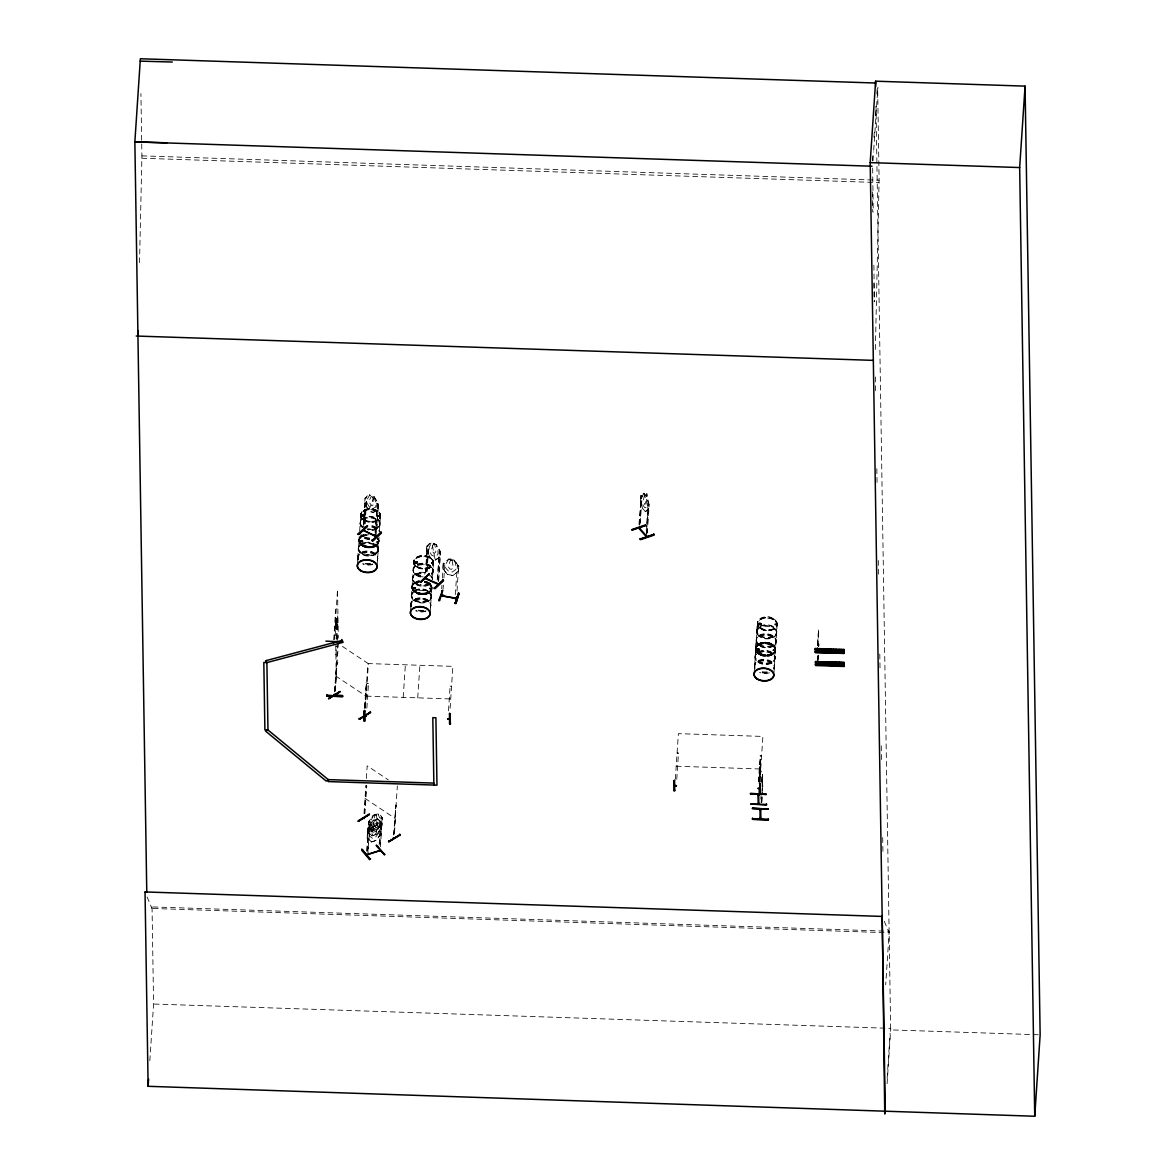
<?xml version="1.0" encoding="UTF-8"?>
<svg xmlns="http://www.w3.org/2000/svg" width="1175" height="1175" viewBox="0 0 1175 1175"><rect width="100%" height="100%" fill="white"/><g stroke="black" fill="none" stroke-linecap="round" stroke-linejoin="round"><path stroke-width="0.75" stroke-dasharray="5 3.75" d="M762.223 781.493L762.413 774.516L762.575 778.012M370.933 831.812L372.137 831.65L374.458 827.685C375.501 832.59 380.318 829.271 375.324 826.671L377.983 822.015L374.634 826.157C373.253 821.619 369.317 824.659 373.753 827.215L371.036 831.871M760.122 762.531L760.284 761.708M760.254 770.683L760.989 771.623L760.431 770.683M369.023 546.816L374.002 546.39L378.688 542.556M411.867 587.118L414.937 591.833L422.075 593.61M765.748 655.121L760.695 654.431L756.979 651.963M818.549 629.976L817.286 648.262M818.476 646.588L818.667 643.65L818.946 645.516M358.125 555.731L357.905 557.053L358.228 548.725L359.609 545.376M378.438 549.268L377.939 547.256L377.88 551.677A9.87 6.286 3.8 0 1 361.386 554.042A9.87 6.286 3.8 0 1 365.645 543.658A9.87 6.286 3.8 0 1 377.851 551.765L378.188 550.047L377.704 557.89M379.804 525.475L379.716 521.832M430.417 607.211L430.388 603.127L430.74 604.699M432.738 572.622L433.178 570.507M757.067 633.281L756.685 631.445M139.517 262.745L141.911 155.864L140.927 93.559M359.638 531.35L360.123 523.697M367.569 529.308A10.032 6.389 3.8 0 0 380.039 522.978L380.436 515.487M430.711 604.567L431.254 596.9L430.931 598.516A9.87 6.286 3.8 0 1 414.452 600.88A9.87 6.286 3.8 0 1 418.697 590.496A9.87 6.286 3.8 0 1 430.902 598.604L431.107 594.447M755.745 662.685L754.629 665.432L755.158 657.721M755.231 656.443L756.245 641.007M756.509 642.373L756.847 632.018M774.413 666.122L774.913 658.426M875.36 349.43L879.106 180.201L877.652 88.58M818.285 636.674L818.755 629.976M818.725 632.855L817.903 645.516M818.769 644.164L818.755 645.075M759.711 778.467L759.77 766.688L759.652 775.236M760.739 763.163C759.182 798.75 761.635 735.021 760.24 769.977M335.756 629.227L336.168 621.913L337.049 621.942L336.637 629.257L335.756 629.227L335.888 624.557L336.77 624.586L336.637 629.257M336.77 624.586L335.697 625.834L336.123 618.564L336.99 618.593L336.858 623.205L335.977 623.176L336.123 618.564M336.579 625.864L336.99 618.593M336.388 635.837L336.27 639.068L336.388 635.837L337.269 635.866L337.181 639.2M337.093 640.727L337.269 635.866M760.005 767.26L759.917 771.49L760.666 762.81M762.237 786.472L762.399 778.012M762.09 781.052L762.399 777.938M762.061 783.079L762.531 777.6M422.075 593.786L427.068 593.243L431.754 589.409M817.609 659.513L817.844 655.856M817.712 661.334L818.064 655.87M884.305 921.332L889.137 932.774L151.942 908.437L152.045 906.909L889.24 931.246L885.671 984.812M149.827 1060.702L153.587 1004.023L152.045 906.909M333.715 639.729L335.683 609.179M334.258 639.743L337.548 589.395L338.312 638.069M336.226 638.348L337.915 613.012M335.903 654.857L336.505 645.809M336.975 638.568L338.062 622.28M334.552 691.825L337.724 643.312M334.684 690.988L337.078 662.201L336.535 663.097M334.948 690.768L336.799 662.862L335.448 691.106M335.228 691.018L338.4 643.327M357.479 563.736L357.787 558.213M358.537 547.976L359.3 536.373M360.754 514.841L360.196 522.449M362.62 514.665L362.194 515.663L364.206 515.487M362.37 540.764L360.681 540.647M363.457 525.284L365.19 498.112C367.511 499.39 363.721 496.364 369.861 495.042M363.751 525.005L365.557 497.862M364.764 524.035L366.35 498.376M365.072 523.756L366.747 498.42M375.075 532.525L377.087 503.311M375.251 534.052L377.293 503.282L378.497 503.84L376.69 530.982M364.456 707.218L366.468 682.572L365.352 707.335M376.147 534.889L378.188 504.119L374.267 496.937L369.699 494.969M364.735 708.731L366.468 682.572M378.335 504.134C380.289 509.877 373.121 515.208 368.671 510.464L364.603 503.252L365.043 497.994L369.802 494.866L367.276 499.213L367.011 503.091L369.67 507.482L372.563 508.804L375.677 507.086L375.927 503.208L374.091 497.128L369.758 495.13M364.97 707.57L367.907 663.361L340.735 645.31M365.44 708.128L368.377 663.581L452.874 666.357L449.937 710.919M366.864 708.187L368.495 683.424L367.055 683.365L368.495 683.424M377.204 564.397L377.586 559.036M379.026 537.019L378.306 548.901M379.363 532.011L379.892 524.432M364 813.526L365.866 785.62L366.747 785.723L364.896 813.629M366.336 778.496L367.173 765.821L388.293 779.862M364.514 813.864L366.248 785.385M380.95 833.721L376.103 840.477L371.447 841.99L367.114 838.216L367.599 833.046M381.478 827.641L376.632 834.397L371.976 835.91L367.643 832.135C366.115 825.261 374.223 822.265 374.84 815.538L376.441 815.142M367.731 832.238L368.553 821.898L373.342 815.244L377.998 813.732C386.604 817.565 381.978 829.491 376.485 834.177L371.976 835.91M366.762 850.935L368.686 821.986L369.934 821.575L368.039 854.475M367.041 851.258L368.553 821.898L373.43 815.347L377.998 813.732M367.878 852.345L369.934 821.575M376.353 815.053L377.439 821.222L375.78 823.734L374.267 824.218L372.945 822.691L372.916 820.312L368.069 827.068L372.402 830.842L377.058 829.315L381.904 822.559L377.572 818.799L372.916 820.312M379.114 845.148L381.067 817.594M379.496 843.65L380.906 818.006M371.447 841.99L376.029 840.36L380.803 833.721L381.376 828.654L377.043 824.879L372.387 826.392L367.452 833.046L367.114 838.216M380.347 844.752L382.095 817.492L380.509 846.867M393.566 834.97L395.916 805.095L394.447 835.072M393.948 834.735L395.916 805.095M394.183 833.574L397.356 785.884M403.201 697.363L405.375 664.8M410.545 610.589L410.883 605.184M411.206 606.711L411.47 596.21M432.87 572.313L431.812 574.046A10.032 6.389 3.8 0 0 426.422 564.632A10.032 6.389 3.8 0 0 413.203 569.082L413.806 561.679M413.688 588.425L413.703 587.412L414.29 588.322M416.493 563.06L415.304 561.944M414.746 588.748L414.981 587.236M416.449 563.133L417.257 561.973M415.7 562.693L417.037 561.856M426.936 545.832L431.842 542.571L435.235 560.181C425.526 561.768 426.466 533.92 426.598 551.002L430.711 558.154L435.235 560.181L440.14 556.906L440.228 551.809L436.189 544.774L431.798 542.821L429.301 546.933L429.037 550.811L431.724 555.173L434.647 556.465L437.79 554.717C439.538 548.093 431.137 536.534 440.478 551.736M425.438 573.033L427.245 545.89C429.374 547.051 425.849 544.098 431.901 542.732L436.366 544.583M425.732 572.754L427.538 545.597M417.727 697.847L419.886 665.27M426.775 571.755L428.434 546.111M427.068 571.476L428.743 546.14M430.535 588.969L429.683 588.102L430.138 588.837M432.385 562.575C431.137 564.925 431.181 560.842 432.121 563.236M430.27 611.235L430.652 605.889M431.798 587.955L431.357 595.754M432.943 571.329L432.415 578.849A9.87 6.286 3.8 0 0 431.049 575.662M433.502 562.34L433.032 570.095M437.203 580.142L439.421 550.899L437.497 579.848M439.186 551.325L440.331 551.721L438.157 584.298M438.701 580.391L440.625 551.442L438.995 550.869M441.683 588.822L441.918 585.209M442.402 577.968L443.474 563.148L444.87 563.383L443.915 577.865M443.078 589.057L443.43 585.106M455.254 594.756L457.369 565.924M448.512 710.86L450.128 686.097L451.553 686.508L450.128 686.097M457.002 591.025L458.676 565.689L457.339 565.939M640.786 495.277L640.375 500.55L642.637 508.672L645.369 511.727L648.556 509.524C649.202 502.724 645.06 478.666 647.072 506.748L645.104 507.835L643.342 505.867L641.8 500.844M638.965 524.403L641.359 495.292L642.093 496.1L640.169 525.063M639.435 524.241L641.359 495.292M639.685 525.21L641.418 495.791M646.25 530.615L646.602 525.181M646.735 523.374L647.998 503.634M646.367 535.873L646.837 528.633M646.955 526.826L648.057 503.458M646.852 533.23L647.102 529.617M647.572 522.376L648.776 504.281L646.397 496.232L643.812 493.133L640.639 495.336L642.093 496.1M647.322 533.068L649.246 504.119L648.527 503.297M675.331 779.231L678.386 733.641L762.883 736.431L759.828 782.021M676.756 779.289L678.489 753.131L677.064 753.087L678.489 753.131M755.261 656.355L756.245 641.227M756.95 630.784L757.434 623.235M754.218 672.115L754.761 664.242M754.658 665.344L755.158 657.809M756.362 639.729L756.862 632.238M756.964 630.74L757.478 623.205M760.181 624.322L759.065 623.323M757.508 650.083L757.273 649.07L758.448 648.879M760.225 623.044L759.153 623.102L759.402 624.571M759.491 649.217L758.462 648.615L759.079 649.863M760.548 624.512L760.798 623.514M758.933 649.07L758.991 650.01M758.389 781.977L760.137 755.819L761.562 756.215L760.137 755.819M760.504 759.726L759.74 774.692L759.99 773.84M758.962 781.61L760.107 761.518M759.505 781.625L760.68 759.74M760.254 781.566L760.974 770.712M761.811 782.007L762.237 776.308M760.798 799.088L761.047 795.475M761.885 781.889L762.413 774.516L762.531 776.499M761.106 802.731L761.694 795.402M762.311 784.636L762.795 776.484L762.061 779.774M761.767 801.761L762.369 792.714M762.487 790.893L762.296 785.443L761.767 802.672M773.121 650.274L773.943 649.423L774.413 650.583M775.103 623.94L775.515 624.924M772.959 650.289L773.517 649.525L774.09 650.377M775.706 624.028L775.206 624.748M773.943 672.761L774.31 667.503M776.616 632.855L775.955 642.828M777.16 623.852L776.719 631.562M818.696 646.588L818.667 643.65M872.393 160.799L872.878 153.572M873.965 137.299L874.435 130.072M875.404 115.62L876.007 106.573M876.844 93.927L877.196 88.507M872.996 160.857L873.598 151.883M873.715 150.092L877.887 87.273M887.14 1078.136L890.107 1033.28M887.096 1083.717L890.782 1028.36L153.587 1004.023M817.683 645.516L818.27 633.531M817.771 660.247L818.123 655.239M817.991 660.247L818.343 655.253M369.009 546.977L363.971 546.067L359.197 541.998M760.166 764.984L760.475 761.708M762.061 778.129L762.575 774.707M760.137 763.353L760.68 759.917M358.272 548.842L358.698 546.786M430.887 605.272L430.344 607.504A9.87 6.286 3.8 0 0 420.65 599.353A9.87 6.286 3.8 0 0 411.25 606.961M335.697 625.834L335.888 624.557M335.977 623.176L336.168 621.913M336.858 623.205L337.049 621.942M376.734 503.208L378.188 504.119M762.59 774.516L762.252 777.38L762.795 776.484M359.139 538.943C357.758 542.806 360.608 533.876 363.809 534.742A9.914 6.301 3.8 0 0 359.991 542.791A9.914 6.301 3.8 0 0 372.402 546.463A9.914 6.301 3.8 0 0 378.453 539.09M364.118 515.311L362.634 515.854M364.206 515.135L363.618 516.236M360.431 540.676L361.43 540.706M362.414 540.926L361.915 541.851M377.895 516.163L379.54 516.207L378.658 516.354M379.011 540.897C377.821 550.194 359.947 549.503 358.816 540.28M377.498 560.196L377.454 556.583M413.879 560.123C412.366 569.684 429.521 571.755 433.413 564.191C435.073 554.101 415.113 552.147 413.585 561.826M413.585 567.731L413.38 571.799M415.245 562.502L415.744 561.591M431.724 589.762C425.1 602.599 399.265 586.163 419.284 581.023M411.882 587.441L413.189 584.239M413.571 587.706L414.041 587.206A1.542 0.969 3.8 0 0 413.424 588.793A1.542 0.969 3.8 0 0 415.979 588.44A1.542 0.969 3.8 0 0 414.085 587.177C410.868 590.026 419.578 587.808 413.776 587.192M415.318 588.484L415.186 587.338M429.257 588.631L430.388 587.941M756.671 631.445L757.243 629.198M760.812 624.087L759.138 624.101M760.783 624.248L760.93 623.499M757.214 649.643C757.464 647.601 755.907 650.744 758.183 650.436M757.155 649.055L757.258 649.804M774.824 624.16L775.427 624.366M775.97 624.366L775.162 623.954M775.735 649.261C774.545 658.573 756.671 657.883 755.54 648.644M773.782 661.143C775.632 660.526 774.766 654.475 775.001 657.133L776.014 641.785L775.706 643.415A9.87 6.286 3.8 0 1 759.226 645.78A9.87 6.286 3.8 0 1 763.471 635.396A9.87 6.286 3.8 0 1 775.676 643.503L775.75 643.195M774.325 667.415L774.046 668.81M776.322 634.294L776.308 634.427A9.87 6.286 3.8 0 1 759.814 636.791A9.87 6.286 3.8 0 1 764.073 626.407A9.87 6.286 3.8 0 1 776.278 634.515L776.484 630.358M360.284 521.421L361.357 519.702M413.336 568.259L414.393 566.526M755.305 655.4L756.348 653.697M776.543 633.839L775.441 635.602L776.499 634.001A10.032 6.389 3.8 0 0 764.058 625.776A10.032 6.389 3.8 0 0 759.74 636.336A10.032 6.389 3.8 0 0 776.455 634.015M775.941 642.828L775.926 642.872A10.032 6.389 3.8 0 0 763.471 634.764A10.032 6.389 3.8 0 0 759.153 645.325A10.032 6.389 3.8 0 0 775.867 643.004L774.913 644.488M759.535 778.643L759.476 775.221M359.095 538.943L361.724 536.094L366.189 534.537A9.87 6.286 3.8 0 0 359.668 542.542A9.87 6.286 3.8 0 0 373.151 546.537A9.87 6.286 3.8 0 0 377.395 537.827M775.412 650.921C776.117 655.415 760.812 655.65 768.318 655.298M430.344 607.46L430.491 607.152A10.032 6.389 3.8 0 0 420.694 598.736A10.032 6.389 3.8 0 0 411.133 606.462L410.707 604.684M647.822 503.076L648.776 504.281M360.505 520.966L360.446 525.21M431.152 598.016L431.078 598.163A10.032 6.389 3.8 0 0 418.697 589.879A10.032 6.389 3.8 0 0 414.378 600.425A10.032 6.389 3.8 0 0 431.093 598.119L430.109 599.617M442.96 568.671L447.719 574.604M448.688 559.109L445.868 564.029L445.604 567.892L448.762 571.535L452.155 572.093L455.782 569.596C456.532 564.778 455.107 557.626 448.688 559.109L443.122 563.515L442.784 568.685L447.631 574.722L452.889 575.603L458.456 571.197L458.793 566.027L453.947 559.99M452.14 560.504L453.315 567.569L451.523 569.288L449.834 569.008L448.233 566.717L450.436 560.225M447.748 574.487L452.918 575.486L458.279 571.123M458.573 566.042L457.281 565.454M644.546 495.028L643.21 500.697L644.855 504.707L646 501.387L644.693 494.983M376 820.223L374.502 820.708L372.739 825.599L372.593 827.861L373.929 829.388L377.102 826.392L375.927 820.121M375.471 826.304L373.885 826.686L372.137 831.577L371.976 833.853L373.312 835.381M374.179 497.025L368.671 510.464L373.077 512.359L377.748 509.289M373.415 815.347L370.815 821.163L370.551 825.041L373.371 827.127L376.382 826.143L379.569 822.103L379.819 818.226L377.924 813.878L382.183 817.594L380.759 817.918M642.049 496.966L643.856 493.309L640.713 495.483M433.237 544.157L431.313 550.164L434.133 553.484L435.69 552.118L435.837 549.856L434.706 544.803L433.34 544.069M377.939 551.413L378.027 551.31A10.032 6.389 3.8 0 0 365.631 543.026A10.032 6.389 3.8 0 0 361.312 553.587A10.032 6.389 3.8 0 0 378.027 551.266L377.058 552.779M412.895 576.969L412.66 578.291L413.174 570.492M755.334 655.298L755.408 658.999M361.827 511.786C356.377 521.068 374.326 525.21 379.378 518.865C384.695 509.7 366.938 505.353 361.812 511.727M362.223 514.9L361.915 515.957L363.692 516.148M378.791 516.559L378.438 515.59L378.982 516.545M359.036 554.292L357.641 557.67L358.155 559.858M379.775 525.622L378.776 527.134M415.407 561.797L415.759 562.634M413.806 575.515L412.396 578.908L412.88 580.92A10.032 6.389 3.8 0 0 429.653 584.269M431.842 563.222L431.431 562.575L432.048 563.398M412.689 592.156L411.294 595.534L411.691 597.443M430.226 588.396L429.888 588.117M430.873 588.954L430.123 588.102M757.038 629.624L758.066 628.052M760.724 623.969L759.887 623.044M756.45 638.613L757.464 637.041M757.361 648.938L757.728 649.775M773.605 649.481L773.047 650.436L774.487 650.318M773.737 661.217L774.78 659.601A10.032 6.389 3.8 0 0 762.369 651.405A10.032 6.389 3.8 0 0 758.037 661.951A10.032 6.389 3.8 0 0 774.766 659.63M411.72 593.654L411.558 594.917L412.572 579.481M411.162 602.613L412.087 601.189M360.093 537.372L361.724 536.05M413.159 584.225L416.846 581.948M374.81 834.882L376.485 832.385L375.398 826.201M367.54 833.148L372.475 826.495L377.043 824.879M372.402 830.842L376.911 829.109L381.992 822.662M435.264 559.917L440.038 556.994M361.797 515.149L362.678 514.738M360.108 540.764L360.989 540.353A1.542 0.969 3.8 0 1 362.928 541.602A1.542 0.969 3.8 0 1 360.358 541.954A1.542 0.969 3.8 0 1 361.019 540.338M414.863 561.988L415.671 561.518M372.622 497.143L371.183 496.467L369.42 500.197L369.258 502.474L372.049 505.823L373.591 504.472L372.725 497.054M374.267 496.937L378.497 503.84M363.927 515.781L363.398 514.694M379.628 516.222L378.291 516.045M378.409 516.045L379.011 515.517M361.474 541.499L362.385 541.073L361.43 540.25M377.366 542.013L377.557 541.293M431.739 562.884L431.21 562.634M432.15 562.781L431.489 562.707M429.712 588.352L430.696 588.895M429.742 588.939L430.52 588.087M430.74 589.072L430.814 588.293M759.123 623.132L758.507 624.101L759.887 624.821M776.19 624.703L774.883 624.938M757.346 649.349L758.977 649.408L758.418 650.274M645.339 511.551L648.321 509.436M336.799 662.862L337.298 663.214M366.967 682.925L366.086 682.807M396.43 805.433L395.534 805.33M363.442 510.464L367.907 508.966A9.87 6.286 3.8 0 1 380.142 517.088A9.87 6.286 3.8 0 1 363.692 519.365A9.87 6.286 3.8 0 1 367.951 508.981M377.63 542.042L376.529 542.013M415.524 562.091L417.11 562.414M416.993 562.634L416.229 562.722M428.728 567.951L430.784 566.996M413.82 587.706L415.304 587.882M415.289 588.249L413.997 588.322M760.342 624.601C761.238 621.883 761.841 625.438 759.608 624.571M757.155 648.85L757.713 648.717A1.542 0.969 3.8 0 1 759.652 649.966A1.542 0.969 3.8 0 1 757.097 650.318A1.542 0.969 3.8 0 1 757.757 648.703M758.962 649.775L757.669 649.834M640.537 500.506L642.784 508.628L645.516 511.683M377.66 818.902L372.974 820.429L370.463 826.333L370.213 830.211L373.033 832.297L376.044 831.312L379.217 827.273L379.481 823.396L377.498 818.96M368.965 822.294L370.198 821.898M381.185 818.314L382.418 817.918M363.398 516.28L364.573 515.59L363.633 514.768M378.497 515.913L379.187 515.722M360.725 540.353L362.15 540.397M362.017 541.499L360.71 541.352M371.564 547.271L373.973 546.713M415.965 561.533L414.775 562.34L415.73 563.045M415.656 561.782L416.728 561.812M416.861 581.992L419.255 581.419A9.899 6.301 3.8 0 0 413.908 591.01A9.899 6.301 3.8 0 0 430.109 591.539A9.87 6.286 3.8 0 0 424.41 581.581L430.593 584.739L432.003 588.073M764.631 617.286C751.295 618.373 759.638 634.103 770.007 630.064C784.738 628.522 772.269 611.705 762.223 617.888M757.449 648.717L758.536 648.659M768.288 655.65L770.697 655.092M362.767 514.65L363.501 514.679M362.723 514.723A1.542 0.969 3.8 0 1 364.617 515.972A1.542 0.969 3.8 0 1 362.062 516.339A1.542 0.969 3.8 0 1 362.723 514.723L363.897 515.076M363.53 516.427L362.796 516.413M415.818 561.503L416.567 561.518M141.911 155.864L879.106 180.201M141.764 158.228L878.944 182.566M336.123 619.342L337.005 619.372M336.182 622.721L337.063 622.75M335.933 623.426L336.814 623.455M335.947 624.292L336.828 624.322M335.683 625.012L336.564 625.041M335.742 628.463L336.623 628.493M336.402 636.615L337.284 636.644M336.035 646.5L336.917 646.529M366.203 696.143L450.715 698.934M760.298 762.619L760.827 761.723M676.212 766.217L760.71 769.008M1038.318 1034.749L890.679 1029.888L876.007 106.514M368.083 521.494L370.683 521.788M360.74 541.925L362.693 541.66L361.988 540.324M415.847 563.251L417.448 562.884L416.89 561.723M775.338 647.91C773.062 643.562 767.422 642.417 762.928 642.901C758.888 640.492 754.174 652.052 755.863 646.896C759.858 639.832 774.575 641.021 775.706 649.628M757.904 650.186L759.197 650.201L759.402 649.114M448.659 559.227L453.917 560.108L458.764 566.13M450.407 560.328L452.111 560.607M443.357 563.486L444.767 563.721M762.384 629.139L764.808 629.859M768.112 643.122L770.536 643.841M366.38 547.109L360.24 543.966M362.678 516.192L362.091 515.238M363.574 519.688L365.66 520.775M416.64 566.541L418.726 567.613M360.975 541.822L360.534 540.515L360.769 541.719M335.565 675.889L365.733 695.938M365.014 798.398L395.182 818.446M774.325 619.298L775.941 620.679M772.621 644.913L774.252 646.309M428.992 583.006L430.608 584.386L428.992 583.02M413.835 588.558L413.453 587.706M377.572 819.048L381.758 822.662M372.387 826.392L369.846 832.311L369.596 836.189L372.416 838.274L375.427 837.305L378.6 833.266L378.864 829.388L376.955 825.041L381.229 828.742M368.216 826.98L372.49 830.681M367.79 832.047L371.961 835.645M367.261 838.127L371.432 841.741M756.935 652.301L755.922 650.363M643.694 493.368L646.353 496.32M757.64 625.085L758.668 626.657M430.637 584.401L431.695 586.031M379.231 512.329L380.303 513.916M377.748 541.455L377.513 542.307L376.235 541.925M364.705 503.164L368.759 510.376M754.879 668.237L754.761 667.929A10.032 6.389 3.8 0 1 764.352 660.262A10.032 6.389 3.8 0 1 774.163 668.619L774.178 664.962M432.209 577.821L432.606 579.495A10.032 6.389 3.8 0 0 431.152 576.132M433.355 560.739L433.707 562.487M378.614 539.134L378.982 541.264M432.708 568.568L433.208 570.507M147.11 896.995L151.942 908.437M412.792 580.788L412.895 580.964A10.032 6.389 3.8 0 1 424.983 573.415M358.022 559.55L358.037 559.594A10.032 6.389 3.8 0 1 367.628 551.883A10.032 6.389 3.8 0 1 377.439 560.255M379.98 523.066L379.98 523.11A10.032 6.389 3.8 0 0 365.733 517.279A10.032 6.389 3.8 0 0 363.046 527.502M872.452 191.863L872.761 212.029M873.906 283.483L874.2 301.799M875.39 376.955L875.625 391.627M876.844 468.707L877.079 483.38M878.298 560.46L878.533 575.148M879.796 654.049L880.046 670.572M881.25 745.817L881.485 760.489M882.704 837.569L882.968 854.078M335.374 621.972L335.639 638.319M335.756 645.589L336.241 675.904M872.672 168.069L873.231 212.043M873.906 265.168L874.376 301.813M762.839 785.473L762.854 786.383M429.507 584.709A9.87 6.286 3.8 0 1 412.954 581.346A9.87 6.286 3.8 0 1 424.909 574.032M429.507 575.221A10.032 6.389 3.8 0 1 432.15 578.173M419.313 581.419A9.87 6.286 3.8 0 0 413.938 590.922A9.87 6.286 3.8 0 0 430.094 591.451A9.899 6.301 3.8 0 0 424.41 581.64M431.489 585.738A9.87 6.286 3.8 0 1 424.645 593.213A9.87 6.286 3.8 0 1 412.484 588.367A9.87 6.286 3.8 0 1 419.343 580.891A9.855 6.272 3.8 0 0 413.982 590.408A9.855 6.272 3.8 0 0 430.109 590.937A9.855 6.272 3.8 0 0 424.439 581.082M426.833 581.757A9.87 6.286 3.8 0 1 430.476 584.181M423.191 576.91A10.032 6.389 3.8 0 1 413.203 569.082M429.595 583.211A9.87 6.286 3.8 0 1 420.107 584.518M417.712 583.813A9.87 6.286 3.8 0 1 413.967 575.104A9.87 6.286 3.8 0 1 427.406 573.238M420.591 577.043A9.87 6.286 3.8 0 1 413.747 568.582A9.87 6.286 3.8 0 1 427.127 565.483A9.87 6.286 3.8 0 1 431.651 574.472M429.683 583.799A10.032 6.389 3.8 0 1 412.866 580.377A10.032 6.389 3.8 0 1 425.012 572.959M420.621 576.147A10.032 6.389 3.8 0 1 413.673 567.569A10.032 6.389 3.8 0 1 427.259 564.411A10.032 6.389 3.8 0 1 431.842 573.547M420.694 575.53A9.87 6.286 3.8 0 1 413.85 567.084A9.87 6.286 3.8 0 1 427.23 563.971A9.87 6.286 3.8 0 1 431.739 572.974M428.86 582.844A9.841 6.257 3.8 0 1 427.7 592.376A9.841 6.257 3.8 0 1 413.13 589.409A9.841 6.257 3.8 0 1 419.357 580.92M425.776 611.264A9.87 6.286 3.8 0 1 415.906 610.941M425.893 610.838A10.032 6.389 3.8 0 1 415.862 610.501M419.255 582.227A9.87 6.286 3.8 0 0 413.879 591.73A9.87 6.286 3.8 0 0 430.035 592.259A9.87 6.286 3.8 0 0 424.351 582.389A9.841 6.257 3.8 0 1 430.461 591.803A9.841 6.257 3.8 0 1 415.025 592.582A9.841 6.257 3.8 0 1 416.905 582.8M424.395 581.919A9.914 6.301 3.8 0 1 430.094 591.833A9.914 6.301 3.8 0 1 413.879 591.304A9.914 6.301 3.8 0 1 419.269 581.757M423.499 610.31A9.87 6.286 3.8 0 1 416.009 609.428M411.353 605.463A9.87 6.286 3.8 0 1 420.753 597.855A9.87 6.286 3.8 0 1 430.403 606.094M423.514 610.927A10.032 6.389 3.8 0 1 415.891 610.045M411.162 606.006A10.032 6.389 3.8 0 1 420.723 598.266A10.032 6.389 3.8 0 1 430.52 606.638M769.449 672.79A9.87 6.286 3.8 0 1 759.579 672.452M754.923 668.487A9.87 6.286 3.8 0 1 764.323 660.879A9.87 6.286 3.8 0 1 773.973 669.118M767.143 672.908A10.032 6.389 3.8 0 1 759.535 672.027M767.172 671.836A9.87 6.286 3.8 0 1 759.682 670.954M755.026 666.974A9.87 6.286 3.8 0 1 764.426 659.366A9.87 6.286 3.8 0 1 774.075 667.606M767.187 672.452A10.032 6.389 3.8 0 1 759.564 671.557M754.835 667.518A10.032 6.389 3.8 0 1 764.382 659.792A10.032 6.389 3.8 0 1 774.193 668.164M369.493 539.472A9.87 6.286 3.8 0 1 360.901 536.05M371.858 527.193A9.87 6.286 3.8 0 1 377.895 530.322M369.537 539.061A10.032 6.389 3.8 0 1 360.813 535.58M371.932 526.576A10.032 6.389 3.8 0 1 379.084 531.32M361.401 526.591A10.032 6.389 3.8 0 1 367.334 517.411A10.032 6.389 3.8 0 1 380.054 524.006A10.032 6.389 3.8 0 1 367.54 529.763M369.596 537.974A9.87 6.286 3.8 0 1 361.004 534.537M371.961 525.68A9.87 6.286 3.8 0 1 378.996 530.366M361.503 527.061A9.87 6.286 3.8 0 1 366.527 518.175A9.87 6.286 3.8 0 1 379.687 523.418A9.87 6.286 3.8 0 1 370.096 530.498M369.567 538.591A10.032 6.389 3.8 0 1 360.843 535.11M362.311 527.443A10.032 6.389 3.8 0 1 364.368 526.503M371.961 526.106A10.032 6.389 3.8 0 1 379.114 530.865M363.192 526.914A9.87 6.286 3.8 0 1 365.836 516.853A9.87 6.286 3.8 0 1 379.907 522.464A9.87 6.286 3.8 0 1 367.643 528.691M372.71 564.411A9.87 6.286 3.8 0 1 362.855 564.088M358.199 560.123A9.87 6.286 3.8 0 1 367.599 552.514A9.87 6.286 3.8 0 1 377.248 560.739M372.827 563.985A10.032 6.389 3.8 0 1 362.811 563.648M377.337 538.679A9.87 6.286 3.8 0 1 372.313 547.565A9.87 6.286 3.8 0 1 359.153 542.307A9.87 6.286 3.8 0 1 368.744 535.242A9.855 6.272 3.8 0 0 359.168 542.292L359.183 542.351A9.855 6.272 3.8 0 0 372.299 547.535A9.855 6.272 3.8 0 0 377.322 538.664A9.841 6.257 3.8 0 1 373.077 547.359A9.841 6.257 3.8 0 1 359.653 543.379A9.841 6.257 3.8 0 1 366.203 535.403M378.409 539.736A9.914 6.301 3.8 0 1 370.698 547.344A9.914 6.301 3.8 0 1 359.021 541.278A9.914 6.301 3.8 0 1 368.774 534.742M370.448 563.457A9.87 6.286 3.8 0 1 362.957 562.59M358.302 558.61A9.87 6.286 3.8 0 1 367.702 551.002A9.87 6.286 3.8 0 1 377.351 559.241M370.448 564.073A10.032 6.389 3.8 0 1 362.84 563.192M358.111 559.153A10.032 6.389 3.8 0 1 367.657 551.428A10.032 6.389 3.8 0 1 377.469 559.799M373.283 543.452A10.032 6.389 3.8 0 1 374.193 554.262A10.032 6.389 3.8 0 1 358.507 549.621A10.032 6.389 3.8 0 1 370.859 542.732M375.295 544.084A9.87 6.286 3.8 0 1 373.415 553.924A9.87 6.286 3.8 0 1 358.889 549.621A9.87 6.286 3.8 0 1 368.289 542.013M416.758 566.218A9.87 6.286 3.8 0 0 433.208 563.941A9.87 6.286 3.8 0 0 421.002 555.834A9.87 6.286 3.8 0 0 416.758 566.218M416.699 566.982A9.87 6.286 3.8 0 0 433.149 564.705A9.87 6.286 3.8 0 0 420.958 556.612A9.87 6.286 3.8 0 0 416.699 566.982A9.841 6.257 3.8 0 0 433.12 564.705A9.841 6.257 3.8 0 0 420.958 556.627A9.841 6.257 3.8 0 0 416.728 566.967M416.699 566.556A9.914 6.301 3.8 0 0 433.222 564.279A9.914 6.301 3.8 0 0 420.973 556.142A9.914 6.301 3.8 0 0 416.699 566.556M415.127 563.178A1.542 0.969 3.8 0 0 417.683 562.825A1.542 0.969 3.8 0 0 415.788 561.562A1.542 0.969 3.8 0 0 415.127 563.178M414.408 599.97A10.032 6.389 3.8 0 0 431.122 597.649A10.032 6.389 3.8 0 0 418.726 589.409A10.032 6.389 3.8 0 0 414.408 599.97M414.555 599.382A9.87 6.286 3.8 0 0 431.005 597.106A9.87 6.286 3.8 0 0 418.799 588.998A9.87 6.286 3.8 0 0 414.555 599.382M758.697 653.315A9.914 6.301 3.8 0 0 775.221 651.038A9.914 6.301 3.8 0 0 762.972 642.901A9.914 6.301 3.8 0 0 758.697 653.315M760.387 627.788A9.914 6.301 3.8 0 0 776.91 625.497A9.914 6.301 3.8 0 0 764.661 617.36A9.914 6.301 3.8 0 0 760.387 627.788M758.756 652.786A9.87 6.286 3.8 0 0 775.206 650.509A9.855 6.272 3.8 0 0 763.016 642.402A9.87 6.286 3.8 0 0 758.756 652.786A9.841 6.257 3.8 0 0 775.177 650.509A9.87 6.286 3.8 0 0 763.016 642.417A9.855 6.272 3.8 0 0 758.771 652.771A9.855 6.272 3.8 0 0 775.192 650.495A9.841 6.257 3.8 0 0 763.016 642.431A9.841 6.257 3.8 0 0 758.786 652.771M760.372 628.508A9.87 6.286 3.8 0 0 776.822 626.231A9.87 6.286 3.8 0 0 764.617 618.123A9.87 6.286 3.8 0 0 760.372 628.508A9.841 6.257 3.8 0 0 776.778 626.231A9.841 6.257 3.8 0 0 764.631 618.153A9.841 6.257 3.8 0 0 760.401 628.493M758.712 653.021A9.914 6.301 3.8 0 0 775.236 650.73A9.914 6.301 3.8 0 0 762.986 642.593A9.914 6.301 3.8 0 0 758.712 653.021M760.372 628.082A9.914 6.301 3.8 0 0 776.895 625.79A9.914 6.301 3.8 0 0 764.646 617.653A9.914 6.301 3.8 0 0 760.372 628.082M759.329 644.267A9.87 6.286 3.8 0 0 775.779 641.991A9.87 6.286 3.8 0 0 763.574 633.883A9.87 6.286 3.8 0 0 759.329 644.267M759.182 644.855A10.032 6.389 3.8 0 0 775.897 642.549A10.032 6.389 3.8 0 0 763.5 634.309A10.032 6.389 3.8 0 0 759.182 644.855M759.77 635.866A10.032 6.389 3.8 0 0 776.499 633.56A10.032 6.389 3.8 0 0 764.102 625.32A10.032 6.389 3.8 0 0 759.77 635.866M759.917 635.278A9.87 6.286 3.8 0 0 776.381 633.002A9.87 6.286 3.8 0 0 764.176 624.894A9.87 6.286 3.8 0 0 759.917 635.278M758.8 624.703A1.542 0.969 3.8 0 0 761.356 624.351A1.542 0.969 3.8 0 0 759.461 623.088A1.542 0.969 3.8 0 0 758.8 624.703M758.668 654.123A9.87 6.286 3.8 0 0 775.118 651.846A9.87 6.286 3.8 0 0 762.928 643.738A9.87 6.286 3.8 0 0 758.668 654.123A9.855 6.272 3.8 0 0 775.103 651.861A9.855 6.272 3.8 0 0 762.928 643.768A9.855 6.272 3.8 0 0 758.683 654.137A9.841 6.257 3.8 0 0 775.089 651.846A9.841 6.257 3.8 0 0 762.928 643.768A9.841 6.257 3.8 0 0 758.697 654.108M758.668 653.697A9.914 6.301 3.8 0 0 775.192 651.42A9.914 6.301 3.8 0 0 762.942 643.268A9.914 6.301 3.8 0 0 758.668 653.697M758.125 662.406A9.87 6.286 3.8 0 0 774.575 660.13A9.87 6.286 3.8 0 0 762.369 652.022A9.87 6.286 3.8 0 0 758.125 662.406M758.066 661.481A10.032 6.389 3.8 0 0 774.795 659.175A10.032 6.389 3.8 0 0 762.399 650.935A10.032 6.389 3.8 0 0 758.066 661.481M758.213 660.893A9.87 6.286 3.8 0 0 774.678 658.617A9.87 6.286 3.8 0 0 762.472 650.509A9.87 6.286 3.8 0 0 758.213 660.893M372.402 546.228A9.87 6.286 3.8 0 0 378.438 538.884A9.841 6.257 3.8 0 1 372.387 546.199A9.87 6.286 3.8 0 1 360.035 542.571A9.87 6.286 3.8 0 1 363.912 534.596A9.841 6.257 3.8 0 0 360.079 542.556A9.841 6.257 3.8 0 0 372.387 546.199M363.648 520.143A9.87 6.286 3.8 0 0 380.098 517.867A9.87 6.286 3.8 0 0 367.892 509.759A9.87 6.286 3.8 0 0 363.648 520.143A9.841 6.257 3.8 0 0 380.054 517.852A9.841 6.257 3.8 0 0 367.907 509.788A9.841 6.257 3.8 0 0 363.677 520.128M363.648 519.702A9.914 6.301 3.8 0 0 380.171 517.411A9.914 6.301 3.8 0 0 367.922 509.274A9.914 6.301 3.8 0 0 363.648 519.702"/><path stroke-width="1.5" d="M766.482 804.449L750.634 804.023L766.482 805.081L766.526 803.876M815.362 652.463L815.377 651.229L844.002 652.184L843.988 653.418L815.362 652.477L843.988 653.359M815.347 649.746L815.362 648.527L843.973 649.467L843.973 650.715L815.347 649.76L843.973 650.642M815.553 664.433L815.582 665.535L844.193 666.475L844.208 665.241L815.553 664.345L844.208 665.241M815.567 662.362L844.164 663.053M815.567 661.584L844.179 662.524L815.538 661.628L815.553 662.817L844.179 663.772L844.179 662.524L844.179 665.755M815.362 648.512L815.406 651.89L843.973 652.698M843.958 650.274L815.332 649.041L843.958 649.981M337.328 695.203L342.615 695.527L342.571 696.643L326.723 696.055L326.767 694.807M768.347 819.827L752.499 819.313L752.529 818.079M137.945 336.094L138.062 330.601M326.723 696.026L342.571 696.511M752.499 819.283L768.332 819.871L768.377 818.667M752.499 818.652L768.347 819.239M885.26 1111.315L870.19 162.62L875.61 81.192L1025.07 86.127L1040.139 1034.822L1034.734 1116.25L148.123 1086.302L148.608 1078.988M341.705 641.947L325.872 641.124M339.986 691.458L328.868 698.214M334.229 695.659L334.273 694.454M334.816 696.055L334.449 694.484M335.272 694.484L335.198 695.82L334.993 694.498M341.778 640.492L265.565 660.747L266.887 662.582L267.959 729.983L265.579 731.129L326.224 781.081L328.618 779.936L267.959 729.983L264.889 729.881L263.817 662.48L266.887 662.582L343.115 642.314L341.852 639.479M367.525 525.798L357.993 534.184L358.772 533.876M359.418 719.159L370.522 712.373L359.418 719.232L359.153 718.351M381.361 532.804L380.729 531.893L381.42 532.921L372.666 540.999L371.99 539.971M375.442 534.654L374.752 536.211L374.752 535.227M374.693 536.079L375.06 534.948M364.705 711.051L363.824 711.022L363.883 721.127L364.764 721.156L364.749 710.376M369.435 813.981L358.316 820.737M370.287 711.595L370.551 712.476M362.62 849.54L361.812 850.465L369.684 859.557L370.492 858.617M384.328 854.68L376.382 845.06M388.881 841.726L399.999 834.926L388.866 841.755L388.602 840.859M399.999 834.999L399.735 834.103M420.753 582.139L429.272 573.958L420.092 582.022L420.87 581.669M425.321 576.925L425.6 578.159L425.688 576.969M425.453 576.984L425.13 578.614M420.826 582.345L429.389 573.488M434.926 588.558L443.445 580.377L434.941 588.646L434.236 587.632M441.859 590.761L442.696 590.291L438.672 600.616L439.582 600.087M442.755 579.451L443.445 580.45M442.652 594.638L442.593 596.298L441.036 596.033M442.534 596.327L442.931 595.137M455.122 602.687L455.929 603.509C465.256 572.416 448.262 624.131 458.397 593.522M456.473 596.959L456.649 598.237L455.048 598.413M450.407 723.903L449.584 723.962L449.57 713.181M645.736 524.873L632.106 529.47M640.155 538.488L640.566 539.663L654.211 535.036L653.799 533.891M674.744 780.097L673.818 780.743M673.848 780.67L673.877 790.848L674.803 790.202M750.472 793.918L766.32 794.447L750.472 793.316M752.426 808.65L768.274 809.237L752.47 807.974M759.579 782.888L759.535 783.578C761.518 782.153 757.993 792.023 759.593 793.683L760.475 793.712L759.74 793.58M884.995 1110.448L884.746 1114.032L882.219 916.427L145.039 891.942L148.123 1086.302M1034.734 1116.25L1019.665 167.555L1025.07 86.127M752.441 808.444L768.274 809.032M750.472 793.712L766.32 794.197M333.524 642.769L334.141 641.697M334.199 694.851L334.919 695.791M759.961 818.123L760.68 817.932M366.527 854.563L380.406 850.45M328.78 698.758L339.898 692.002M358.228 821.266L369.361 814.466L358.272 821.413M757.963 794.373L758.213 804.141M758.095 803.362L758.815 803.171M439.538 600.763L442.549 590.79M441.477 595.696L456.576 598.633M455.915 603.436L459.028 593.639M334.287 694.866L334.317 695.644M759.99 809.134L760.078 818.902M760.798 809.869L759.917 809.839M760.857 818.857L760.71 809.164M369.684 859.527C365.44 852.227 353.631 840.419 370.448 859.307M632.003 529.91L645.589 525.342M815.391 651.89L844.002 652.83L843.958 649.467M815.553 662.289L844.193 663.185M639.42 527.913L638.583 528.016L639.905 528.559M364.632 721.053L364.485 710.963M674.567 780.655L674.758 790.878M363.633 818.152L364.103 818.593M393.933 838.289L393.258 837.937L394.315 838.054M364.735 715.928L366.159 715.883M449.555 719.085L447.807 719.027L449.467 718.659M674.729 785.649L676.492 785.708L674.832 786.075M434.383 588.308L443.401 580.347M434.192 588.308L442.902 580.127M357.993 534.214L366.806 526.077M358.728 534.552L367.481 526.473M371.932 540.662L380.788 532.451M372.681 540.97L380.876 532.583M366.277 716.383L364.735 716.28M676.168 785.649L675.067 785.605M441.139 595.696L442.872 595.989M328.515 698.684L339.663 691.869M359.197 718.997L370.301 712.197M388.558 841.55L399.764 834.749M646.588 535.918L645.751 536.035L646.705 536.946M376.338 845.75L384.974 854.578M380.259 850.494L366.982 854.871M758.83 804.302L758.668 794.3M437.937 584.313L425.086 578.511M376.162 536.755L363.618 530.424M363.574 530.454L376.235 536.299M449.232 719.129L447.969 719.027M140.222 61.129L172.27 62.04M166.909 142.807L134.861 141.881L140.368 58.75L875.727 83.028M145.039 892.089L146.772 892.133L134.861 141.881L872.041 166.218M870.19 162.62L1019.665 167.555M136.212 336.035L873.392 360.373M433.854 783.093L328.222 779.612L328.251 781.581L436.968 785.164L435.896 717.763L432.811 717.661L433.883 785.062M456.238 598.633L454.916 598.442M450.466 723.991L449.658 713.695L449.717 723.8M449.526 713.857L450.407 713.886M447.969 718.674L449.393 718.733M759.402 788.44L757.846 788.337L759.402 788.792M674.905 785.649L676.33 785.708M376.47 845.589L384.401 854.68M639.2 527.869L647.072 536.578M459.043 593.713L458.323 592.964M441.301 595.725L456.517 598.266M425.556 578.203L438.363 583.902M760.401 793.624L760.342 783.519M428.611 573.841L429.345 574.164M334.141 641.873L334.067 642.681M646.456 536.784L638.73 528.133M645.692 525.548L632.062 530.145M335.081 694.895L334.919 695.688M875.61 81.192L875.698 86.612M841.05 649.364L841.109 652.742M841.256 662.421L841.315 665.799M839.112 649.305L839.17 652.668M839.317 662.362L839.376 665.74M836.203 649.202L836.262 652.58M836.409 662.259L836.468 665.637M833.633 649.129L833.677 652.492M833.839 662.186L833.883 665.549M830.725 649.026L830.769 652.404M830.931 662.083L830.989 665.461M818.255 648.615L818.314 651.993M818.476 661.672L818.52 665.05M815.567 661.584L815.612 664.947M759.755 783.49L759.814 793.595M815.567 664.815L844.208 665.887L815.567 664.815M326.723 695.468L342.571 696.129L326.738 695.394M758.844 795.108L757.993 795.181L758.771 795.108M653.829 534.463L640.199 539.134L653.829 534.463M413.35 617.418A9.87 6.286 3.8 0 0 429.8 615.142A9.87 6.286 3.8 0 0 417.61 607.034A9.87 6.286 3.8 0 0 413.35 617.418M413.35 617.125A9.914 6.301 3.8 0 0 429.859 614.833A9.914 6.301 3.8 0 0 417.61 606.697A9.914 6.301 3.8 0 0 413.35 617.125M756.994 678.944A9.914 6.301 3.8 0 0 773.517 676.653A9.914 6.301 3.8 0 0 761.268 668.516A9.914 6.301 3.8 0 0 756.994 678.944M757.008 678.636A9.914 6.301 3.8 0 0 773.532 676.359A9.914 6.301 3.8 0 0 761.283 668.222A9.914 6.301 3.8 0 0 757.008 678.636M360.299 570.536A9.87 6.286 3.8 0 0 376.749 568.259A9.87 6.286 3.8 0 0 364.544 560.152A9.87 6.286 3.8 0 0 360.299 570.536M360.284 570.272A9.914 6.301 3.8 0 0 376.808 567.98A9.914 6.301 3.8 0 0 364.558 559.843A9.914 6.301 3.8 0 0 360.284 570.272"/></g></svg>
